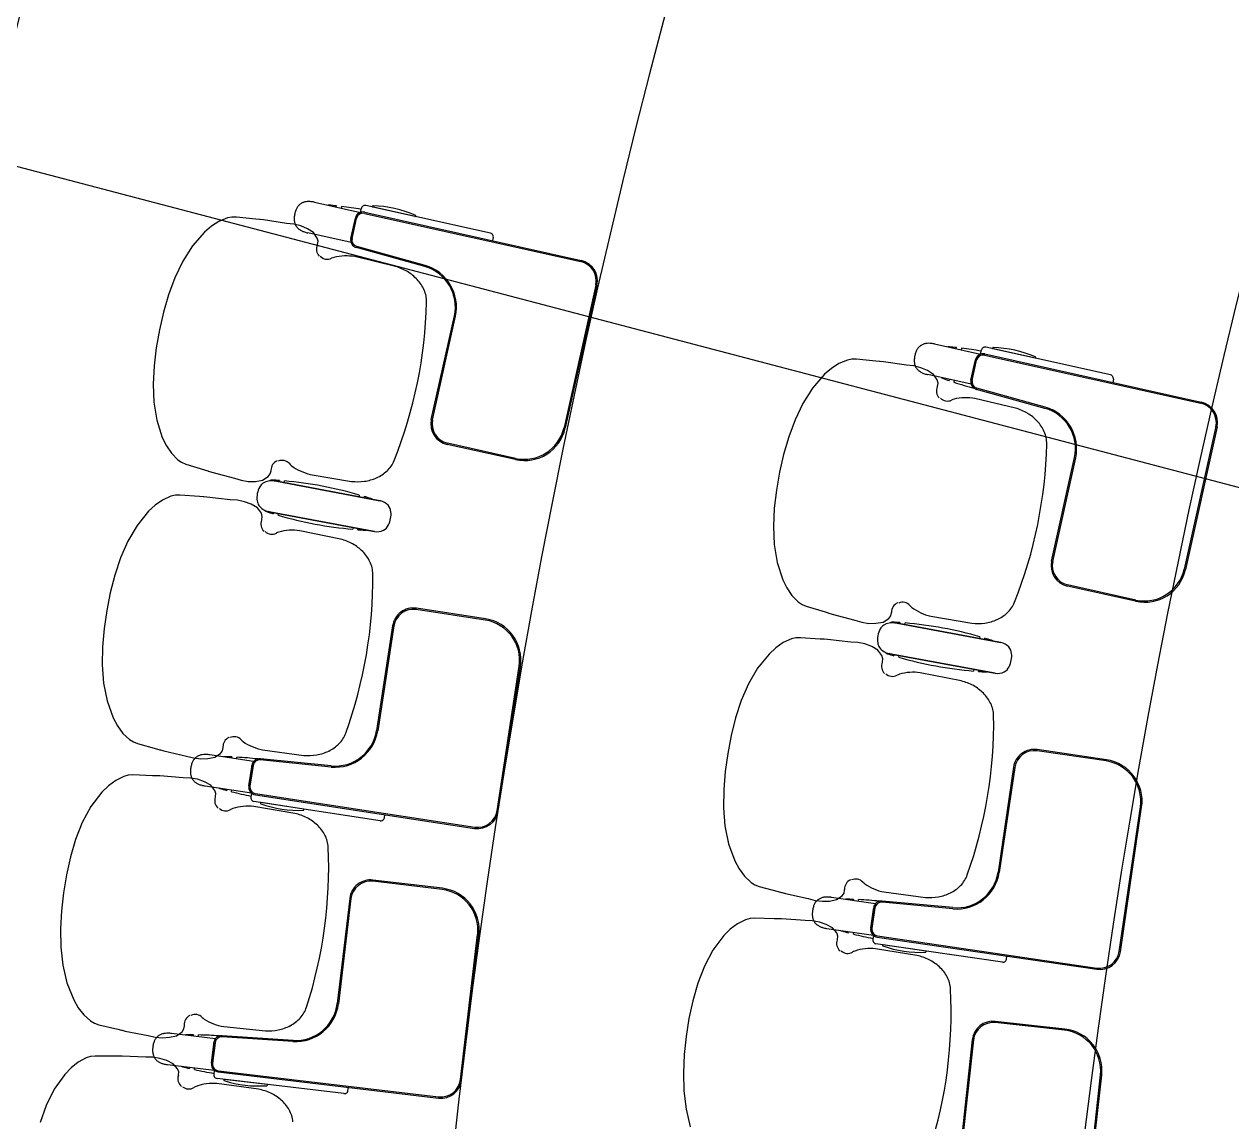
# Model space of a CAD drawing. Extents: x 324 to 2190, y 315 to 1855.
# Drawn here: x 560.4 to 653.1, y 1406.1 to 1490.3 of the extents above; entities that cross this region are included whole.
import ezdxf

# ---------------------------------------------------------------- set-up
doc = ezdxf.new("R2010")
doc.units = 0
doc.header["$LTSCALE"] = 48
doc.header["$MEASUREMENT"] = 0
doc.layers.add('first flr', color=8, linetype='CONTINUOUS')

msp = doc.modelspace()

# ---------------------------------------------------------------- linework, layer by layer
at = {"layer": 'first flr'}
for p, q in [((789.78, 1419.001), (557.852, 1479.882)), ((582.657, 1476.644), (586.174, 1475.861)), ((584.312, 1476.275), (584.332, 1476.365)), ((584.718, 1476.32), (584.689, 1476.191)), ((586.178, 1475.862), (586.25, 1476.184)), ((586.506, 1475.881), (603.119, 1472.18)), ((596.162, 1474.263), (586.585, 1476.396)), ((587.107, 1476.309), (587.116, 1476.347)), ((590.36, 1475.555), (587.128, 1476.275)), ((585.443, 1473.871), (585.789, 1475.425)), ((585.533, 1473.851), (585.879, 1475.405)), ((586.485, 1475.79), (603.099, 1472.089)), ((590.401, 1475.615), (590.393, 1475.577)), ((585.459, 1473.55), (582.133, 1474.291)), ((591.121, 1471.699), (585.868, 1473.161)), ((591.145, 1471.788), (585.892, 1473.251)), ((596.374, 1473.928), (596.322, 1473.694)), ((588.875, 1471.713), (585.753, 1472.467)), ((604.243, 1470.289), (601.805, 1459.343)), ((604.335, 1470.268), (601.896, 1459.323)), ((591.619, 1459.971), (593.389, 1467.916)), ((591.709, 1459.951), (593.479, 1467.896)), ((630.257, 1465.763), (633.774, 1464.981)), ((631.912, 1465.395), (631.932, 1465.485)), ((632.318, 1465.441), (632.289, 1465.312)), ((633.778, 1464.983), (633.85, 1465.304)), ((634.085, 1464.911), (650.7, 1461.218)), ((634.106, 1465.002), (650.721, 1461.309)), ((643.762, 1463.388), (634.184, 1465.517)), ((634.707, 1465.43), (634.716, 1465.468)), ((637.96, 1464.678), (634.728, 1465.396)), ((638.001, 1464.738), (637.993, 1464.7)), ((633.044, 1462.991), (633.389, 1464.546)), ((633.134, 1462.971), (633.479, 1464.526)), ((633.06, 1462.67), (629.733, 1463.41)), ((631.369, 1462.952), (631.389, 1463.042)), ((631.766, 1462.958), (631.737, 1462.829)), ((643.975, 1463.054), (643.923, 1462.82)), ((638.723, 1460.822), (633.469, 1462.282)), ((638.747, 1460.912), (633.493, 1462.372)), ((636.473, 1460.836), (633.35, 1461.585)), ((651.846, 1459.418), (649.413, 1448.471)), ((651.937, 1459.397), (649.504, 1448.451)), ((598.073, 1456.892), (592.835, 1458.059)), ((598.092, 1456.983), (592.854, 1458.15)), ((639.226, 1449.094), (640.993, 1457.04)), ((639.317, 1449.074), (641.083, 1457.02)), ((582.325, 1455.756), (585.492, 1455.22)), ((579.962, 1455.283), (579.945, 1455.191)), ((580.325, 1455.119), (580.349, 1455.251)), ((586.093, 1454.173), (586.069, 1454.041)), ((586.449, 1453.97), (586.466, 1454.062)), ((579.501, 1452.825), (579.483, 1452.733)), ((579.856, 1452.622), (579.88, 1452.754)), ((584.659, 1450.786), (581.514, 1451.435)), ((585.625, 1451.675), (585.6, 1451.544)), ((585.987, 1451.512), (586.004, 1451.604)), ((587.266, 1451.372), (587.102, 1451.396)), ((645.681, 1446.019), (640.443, 1447.183)), ((645.701, 1446.109), (640.462, 1447.274)), ((595.763, 1444.573), (590.458, 1445.385)), ((595.777, 1444.665), (590.473, 1445.477)), ((627.595, 1444.382), (627.577, 1444.289)), ((627.958, 1444.219), (627.982, 1444.351)), ((629.952, 1444.867), (633.12, 1444.337)), ((588.647, 1444.136), (587.415, 1436.091)), ((588.738, 1444.122), (587.506, 1436.077)), ((633.73, 1443.292), (633.705, 1443.16)), ((634.085, 1443.09), (634.102, 1443.182)), ((627.141, 1441.922), (627.124, 1441.83)), ((627.497, 1441.72), (627.521, 1441.852)), ((596.67, 1429.943), (598.367, 1441.027)), ((596.762, 1429.929), (598.459, 1441.013)), ((633.269, 1440.793), (633.244, 1440.661)), ((633.632, 1440.63), (633.649, 1440.723)), ((632.302, 1439.901), (629.154, 1440.536)), ((634.911, 1440.494), (634.748, 1440.518)), ((577.982, 1433.716), (574.613, 1434.231)), ((578.649, 1434.618), (581.832, 1434.189)), ((643.424, 1433.76), (638.115, 1434.54)), ((643.438, 1433.852), (638.129, 1434.632)), ((576.303, 1434.066), (576.289, 1433.975)), ((576.671, 1433.916), (576.691, 1434.047)), ((577.85, 1433.423), (577.609, 1431.849)), ((577.941, 1433.409), (577.7, 1431.835)), ((583.92, 1433.295), (578.494, 1433.837)), ((583.929, 1433.388), (578.504, 1433.93)), ((636.311, 1433.28), (635.128, 1425.227)), ((636.403, 1433.266), (635.219, 1425.213)), ((574.248, 1431.848), (577.81, 1431.303)), ((575.924, 1431.592), (575.91, 1431.501)), ((576.286, 1431.403), (576.306, 1431.533)), ((577.813, 1431.3), (577.764, 1430.975)), ((587.697, 1429.17), (577.998, 1430.655)), ((578.112, 1431.164), (594.936, 1428.588)), ((578.125, 1431.256), (594.95, 1428.68)), ((578.517, 1430.547), (578.511, 1430.508)), ((581.821, 1430.07), (578.549, 1430.571)), ((581.149, 1429.729), (577.983, 1430.272)), ((581.838, 1429.999), (581.845, 1430.037)), ((588.017, 1429.405), (588.053, 1429.642)), ((644.42, 1419.135), (646.05, 1430.23)), ((644.512, 1419.122), (646.142, 1430.216)), ((592.455, 1423.893), (587.126, 1424.527)), ((592.467, 1423.986), (587.138, 1424.619)), ((585.358, 1423.217), (584.397, 1415.135)), ((585.45, 1423.206), (584.489, 1415.124)), ((625.709, 1422.795), (622.338, 1423.29)), ((624.029, 1423.135), (624.015, 1423.044)), ((624.398, 1422.987), (624.417, 1423.118)), ((631.659, 1422.503), (626.23, 1423.012)), ((626.367, 1423.705), (629.552, 1423.291)), ((625.579, 1422.501), (625.348, 1420.925)), ((625.671, 1422.488), (625.439, 1420.912)), ((631.65, 1422.41), (626.221, 1422.919)), ((593.853, 1409.302), (595.177, 1420.437)), ((593.946, 1409.291), (595.27, 1420.426)), ((621.987, 1420.905), (625.552, 1420.381)), ((623.665, 1420.658), (623.651, 1420.567)), ((624.028, 1420.471), (624.047, 1420.602)), ((625.556, 1420.378), (625.508, 1420.052)), ((625.855, 1420.244), (642.695, 1417.77)), ((625.868, 1420.336), (642.708, 1417.862)), ((628.896, 1418.828), (625.727, 1419.348)), ((635.452, 1418.308), (625.744, 1419.734)), ((626.263, 1419.629), (626.258, 1419.59)), ((629.571, 1419.172), (626.295, 1419.653)), ((629.588, 1419.101), (629.595, 1419.14)), ((635.77, 1418.545), (635.805, 1418.782)), ((640.245, 1413.188), (634.911, 1413.775)), ((575.049, 1412.444), (571.665, 1412.846)), ((575.685, 1413.368), (578.881, 1413.046)), ((640.235, 1413.096), (634.9, 1413.682)), ((573.36, 1412.738), (573.349, 1412.646)), ((573.733, 1412.601), (573.748, 1412.732)), ((574.927, 1412.147), (574.739, 1410.565)), ((575.019, 1412.136), (574.831, 1410.555)), ((580.998, 1412.223), (575.557, 1412.583)), ((581.004, 1412.316), (575.563, 1412.675)), ((633.144, 1412.357), (632.255, 1404.266)), ((633.236, 1412.347), (632.346, 1404.256)), ((571.38, 1410.452), (574.959, 1410.027)), ((573.064, 1410.252), (573.053, 1410.161)), ((573.432, 1410.075), (573.448, 1410.207)), ((574.962, 1410.024), (574.923, 1409.697)), ((584.912, 1408.228), (575.168, 1409.386)), ((575.265, 1409.898), (592.166, 1407.889)), ((575.275, 1409.99), (592.177, 1407.981)), ((575.69, 1409.295), (575.686, 1409.256)), ((579.009, 1408.929), (575.721, 1409.32)), ((641.762, 1398.517), (642.987, 1409.664)), ((641.855, 1398.507), (643.08, 1409.654)), ((578.348, 1408.566), (575.166, 1409.003)), ((579.028, 1408.859), (579.034, 1408.898)), ((585.223, 1408.473), (585.251, 1408.711))]:
    msp.add_line(p, q, dxfattribs=at)
at = {"layer": 'first flr', "linetype": 'Continuous'}
for p, q in [((575.321, 1475.172), (574.735, 1474.794)), ((575.967, 1475.435), (575.321, 1475.172)), ((576.31, 1475.5), (575.967, 1475.435)), ((576.659, 1475.5), (576.31, 1475.5)), ((578.161, 1475.344), (576.659, 1475.5)), ((578.426, 1475.317), (578.161, 1475.344)), ((578.479, 1475.311), (578.426, 1475.317)), ((578.73, 1475.285), (578.479, 1475.311)), ((580.512, 1475.022), (578.73, 1475.285)), ((581.061, 1474.968), (580.512, 1475.022)), ((581.596, 1474.831), (581.061, 1474.968)), ((585.789, 1475.425), (585.471, 1473.997)), ((574.204, 1474.341), (573.288, 1473.289)), ((574.735, 1474.794), (574.204, 1474.341)), ((582.103, 1474.613), (581.596, 1474.831)), ((582.57, 1474.319), (582.103, 1474.613)), ((582.861, 1473.897), (582.57, 1474.319)), ((573.288, 1473.289), (572.543, 1472.108)), ((582.924, 1473.648), (582.861, 1473.897)), ((582.865, 1473.375), (582.876, 1473.398)), ((582.876, 1473.398), (582.924, 1473.648)), ((585.471, 1473.997), (585.443, 1473.871)), ((572.543, 1472.108), (571.94, 1470.849)), ((571.94, 1470.849), (571.454, 1469.54)), ((571.454, 1469.54), (571.061, 1468.2)), ((571.061, 1468.2), (570.744, 1466.839)), ((570.744, 1466.839), (570.5, 1465.464)), ((570.5, 1465.464), (570.334, 1464.078)), ((570.334, 1464.078), (570.265, 1462.683)), ((622.327, 1463.891), (621.797, 1463.437)), ((622.913, 1464.271), (622.327, 1463.891)), ((623.558, 1464.534), (622.913, 1464.271)), ((623.901, 1464.6), (623.558, 1464.534)), ((624.25, 1464.601), (623.901, 1464.6)), ((625.752, 1464.448), (624.25, 1464.601)), ((626.017, 1464.421), (625.752, 1464.448)), ((626.07, 1464.415), (626.017, 1464.421)), ((626.321, 1464.389), (626.07, 1464.415)), ((628.104, 1464.13), (626.321, 1464.389)), ((628.653, 1464.077), (628.104, 1464.13)), ((629.188, 1463.941), (628.653, 1464.077)), ((629.695, 1463.724), (629.188, 1463.941)), ((633.389, 1464.546), (633.072, 1463.118)), ((621.797, 1463.437), (620.883, 1462.383)), ((630.163, 1463.431), (629.695, 1463.724)), ((630.454, 1463.009), (630.163, 1463.431)), ((630.518, 1462.76), (630.454, 1463.009)), ((633.072, 1463.118), (633.044, 1462.991)), ((570.265, 1462.683), (570.323, 1461.288)), ((620.883, 1462.383), (620.14, 1461.201)), ((630.46, 1462.487), (630.47, 1462.51)), ((630.47, 1462.51), (630.518, 1462.76)), ((570.323, 1461.288), (570.543, 1459.91)), ((620.14, 1461.201), (619.54, 1459.941)), ((570.543, 1459.91), (570.97, 1458.581)), ((619.54, 1459.941), (619.056, 1458.631)), ((570.97, 1458.581), (571.28, 1457.956)), ((619.056, 1458.631), (618.665, 1457.29)), ((571.28, 1457.956), (571.67, 1457.377)), ((571.67, 1457.377), (572.161, 1456.882)), ((572.161, 1456.882), (572.45, 1456.687)), ((572.45, 1456.687), (572.771, 1456.549)), ((572.771, 1456.549), (574.213, 1456.101)), ((618.665, 1457.29), (618.351, 1455.929)), ((574.213, 1456.101), (574.467, 1456.022)), ((574.467, 1456.022), (574.495, 1456.014)), ((574.495, 1456.014), (574.518, 1456.007)), ((574.518, 1456.007), (574.759, 1455.932)), ((574.759, 1455.932), (576.501, 1455.471)), ((576.501, 1455.471), (577.027, 1455.304)), ((578.669, 1455.307), (579.103, 1455.581)), ((579.103, 1455.581), (579.259, 1455.785)), ((579.259, 1455.785), (579.313, 1456.034)), ((579.313, 1456.034), (579.312, 1456.059)), ((618.351, 1455.929), (618.109, 1454.554)), ((577.027, 1455.304), (577.572, 1455.22)), ((577.572, 1455.22), (578.124, 1455.221)), ((578.124, 1455.221), (578.669, 1455.307)), ((579.559, 1455.254), (579.742, 1455.227)), ((579.742, 1455.227), (579.559, 1455.254)), ((579.742, 1455.227), (587.546, 1453.762)), ((587.546, 1453.762), (579.742, 1455.227)), ((618.109, 1454.554), (617.946, 1453.167)), ((570.997, 1453.788), (570.423, 1453.39)), ((571.633, 1454.072), (570.997, 1453.788)), ((571.974, 1454.148), (571.633, 1454.072)), ((572.322, 1454.16), (571.974, 1454.148)), ((573.829, 1454.055), (572.322, 1454.16)), ((574.095, 1454.036), (573.829, 1454.055)), ((574.148, 1454.032), (574.095, 1454.036)), ((574.399, 1454.015), (574.148, 1454.032)), ((576.189, 1453.812), (574.399, 1454.015)), ((576.74, 1453.777), (576.189, 1453.812)), ((577.279, 1453.658), (576.74, 1453.777)), ((577.793, 1453.457), (577.279, 1453.658)), ((587.546, 1453.762), (587.707, 1453.725)), ((587.707, 1453.725), (587.546, 1453.762)), ((569.907, 1452.92), (569.028, 1451.837)), ((570.423, 1453.39), (569.907, 1452.92)), ((578.27, 1453.179), (577.793, 1453.457)), ((578.575, 1452.767), (578.27, 1453.179)), ((578.646, 1452.52), (578.575, 1452.767)), ((579.298, 1452.861), (579.117, 1452.902)), ((579.117, 1452.902), (579.298, 1452.861)), ((587.102, 1451.396), (579.298, 1452.861)), ((579.298, 1452.861), (587.102, 1451.396)), ((617.946, 1453.167), (617.879, 1451.772)), ((569.028, 1451.837), (568.323, 1450.632)), ((578.596, 1452.245), (578.606, 1452.268)), ((578.606, 1452.268), (578.646, 1452.52)), ((617.879, 1451.772), (617.94, 1450.377)), ((587.102, 1451.396), (587.266, 1451.372)), ((568.323, 1450.632), (567.763, 1449.353)), ((617.94, 1450.377), (618.163, 1448.999)), ((567.763, 1449.353), (567.321, 1448.028)), ((618.163, 1448.999), (618.592, 1447.672)), ((567.321, 1448.028), (566.973, 1446.676)), ((618.592, 1447.672), (618.903, 1447.047)), ((566.973, 1446.676), (566.702, 1445.306)), ((618.903, 1447.047), (619.295, 1446.469)), ((619.295, 1446.469), (619.786, 1445.974)), ((566.702, 1445.306), (566.504, 1443.923)), ((619.786, 1445.974), (620.076, 1445.78)), ((620.076, 1445.78), (620.397, 1445.643)), ((620.397, 1445.643), (621.839, 1445.198)), ((621.839, 1445.198), (622.094, 1445.119)), ((622.094, 1445.119), (622.122, 1445.111)), ((622.122, 1445.111), (622.145, 1445.104)), ((622.145, 1445.104), (622.386, 1445.029)), ((622.386, 1445.029), (624.129, 1444.572)), ((624.129, 1444.572), (624.655, 1444.406)), ((624.655, 1444.406), (625.201, 1444.323)), ((625.752, 1444.325), (626.297, 1444.411)), ((626.297, 1444.411), (626.73, 1444.686)), ((626.73, 1444.686), (626.887, 1444.891)), ((626.887, 1444.891), (626.94, 1445.14)), ((626.94, 1445.14), (626.939, 1445.164)), ((627.192, 1444.352), (627.374, 1444.325)), ((627.374, 1444.325), (627.192, 1444.352)), ((566.504, 1443.923), (566.385, 1442.532)), ((625.201, 1444.323), (625.752, 1444.325)), ((627.374, 1444.325), (635.184, 1442.885)), ((635.184, 1442.885), (627.374, 1444.325)), ((566.385, 1442.532), (566.363, 1441.135)), ((618.626, 1442.84), (618.054, 1442.439)), ((619.261, 1443.127), (618.626, 1442.84)), ((619.601, 1443.204), (619.261, 1443.127)), ((619.95, 1443.218), (619.601, 1443.204)), ((621.456, 1443.12), (619.95, 1443.218)), ((621.722, 1443.103), (621.456, 1443.12)), ((621.776, 1443.099), (621.722, 1443.103)), ((622.027, 1443.082), (621.776, 1443.099)), ((623.818, 1442.888), (622.027, 1443.082)), ((624.369, 1442.856), (623.818, 1442.888)), ((624.909, 1442.739), (624.369, 1442.856)), ((625.424, 1442.54), (624.909, 1442.739)), ((625.902, 1442.265), (625.424, 1442.54)), ((635.184, 1442.885), (635.345, 1442.85)), ((635.345, 1442.85), (635.184, 1442.885)), ((617.541, 1441.966), (616.666, 1440.88)), ((618.054, 1442.439), (617.541, 1441.966)), ((626.208, 1441.854), (625.902, 1442.265)), ((626.281, 1441.607), (626.208, 1441.854)), ((626.242, 1441.356), (626.281, 1441.607)), ((626.938, 1441.958), (626.758, 1441.998)), ((626.758, 1441.998), (626.938, 1441.958)), ((634.748, 1440.518), (626.938, 1441.958)), ((626.938, 1441.958), (634.748, 1440.518)), ((566.363, 1441.135), (566.468, 1439.743)), ((616.666, 1440.88), (615.967, 1439.672)), ((626.233, 1441.332), (626.242, 1441.356)), ((566.468, 1439.743), (566.734, 1438.373)), ((634.748, 1440.518), (634.911, 1440.494)), ((615.967, 1439.672), (615.412, 1438.39)), ((566.734, 1438.373), (567.205, 1437.06)), ((615.412, 1438.39), (614.977, 1437.063)), ((567.205, 1437.06), (567.536, 1436.445)), ((614.977, 1437.063), (614.635, 1435.709)), ((567.536, 1436.445), (567.946, 1435.88)), ((567.946, 1435.88), (568.452, 1435.401)), ((568.452, 1435.401), (568.749, 1435.217)), ((568.749, 1435.217), (569.073, 1435.09)), ((569.073, 1435.09), (570.53, 1434.69)), ((614.635, 1435.709), (614.371, 1434.338)), ((570.53, 1434.69), (570.787, 1434.62)), ((570.787, 1434.62), (570.814, 1434.613)), ((570.814, 1434.613), (570.838, 1434.606)), ((570.838, 1434.606), (571.081, 1434.539)), ((571.081, 1434.539), (572.838, 1434.138)), ((572.838, 1434.138), (573.369, 1433.989)), ((575.01, 1434.046), (575.434, 1434.335)), ((575.434, 1434.335), (575.584, 1434.544)), ((575.584, 1434.544), (575.629, 1434.794)), ((575.629, 1434.794), (575.628, 1434.819)), ((614.371, 1434.338), (614.179, 1432.954)), ((573.369, 1433.989), (573.917, 1433.923)), ((573.917, 1433.923), (574.468, 1433.942)), ((574.468, 1433.942), (575.01, 1434.046)), ((577.609, 1431.849), (577.83, 1433.295)), ((577.83, 1433.295), (577.85, 1433.423)), ((568.02, 1432.575), (567.393, 1432.27)), ((568.358, 1432.663), (568.02, 1432.575)), ((568.705, 1432.687), (568.358, 1432.663)), ((570.214, 1432.632), (568.705, 1432.687)), ((570.481, 1432.623), (570.214, 1432.632)), ((570.534, 1432.62), (570.481, 1432.623)), ((570.786, 1432.611), (570.534, 1432.62)), ((572.582, 1432.469), (570.786, 1432.611)), ((573.134, 1432.452), (572.582, 1432.469)), ((573.676, 1432.351), (573.134, 1432.452)), ((574.197, 1432.168), (573.676, 1432.351)), ((614.179, 1432.954), (614.066, 1431.562)), ((566.334, 1431.366), (565.491, 1430.254)), ((566.833, 1431.853), (566.334, 1431.366)), ((567.393, 1432.27), (566.833, 1431.853)), ((574.683, 1431.906), (574.197, 1432.168)), ((575.001, 1431.504), (574.683, 1431.906)), ((575.081, 1431.26), (575.001, 1431.504)), ((614.066, 1431.562), (614.051, 1430.166)), ((575.04, 1430.984), (575.049, 1431.007)), ((575.049, 1431.007), (575.081, 1431.26)), ((565.491, 1430.254), (564.827, 1429.026)), ((614.051, 1430.166), (614.162, 1428.774)), ((564.827, 1429.026), (564.31, 1427.729)), ((614.162, 1428.774), (614.435, 1427.405)), ((564.31, 1427.729), (563.913, 1426.39)), ((614.435, 1427.405), (614.912, 1426.094)), ((563.913, 1426.39), (563.611, 1425.027)), ((614.912, 1426.094), (615.246, 1425.481)), ((563.611, 1425.027), (563.386, 1423.648)), ((615.246, 1425.481), (615.658, 1424.918)), ((615.658, 1424.918), (616.167, 1424.441)), ((616.167, 1424.441), (616.464, 1424.258)), ((616.464, 1424.258), (616.79, 1424.133)), ((616.79, 1424.133), (618.248, 1423.74)), ((563.386, 1423.648), (563.235, 1422.26)), ((618.248, 1423.74), (618.505, 1423.671)), ((618.505, 1423.671), (618.533, 1423.664)), ((618.533, 1423.664), (618.557, 1423.657)), ((618.557, 1423.657), (618.8, 1423.592)), ((618.8, 1423.592), (620.558, 1423.198)), ((620.558, 1423.198), (621.09, 1423.052)), ((621.09, 1423.052), (621.638, 1422.989)), ((621.638, 1422.989), (622.19, 1423.01)), ((622.19, 1423.01), (622.731, 1423.117)), ((622.731, 1423.117), (623.154, 1423.407)), ((623.154, 1423.407), (623.303, 1423.617)), ((623.303, 1423.617), (623.347, 1423.868)), ((623.347, 1423.868), (623.345, 1423.893)), ((563.235, 1422.26), (563.162, 1420.865)), ((625.348, 1420.925), (625.561, 1422.373)), ((625.561, 1422.373), (625.579, 1422.501)), ((563.162, 1420.865), (563.187, 1419.469)), ((563.187, 1419.469), (563.339, 1418.081)), ((563.339, 1418.081), (563.651, 1416.721)), ((563.651, 1416.721), (564.166, 1415.424)), ((564.166, 1415.424), (564.518, 1414.821)), ((564.518, 1414.821), (564.946, 1414.27)), ((564.946, 1414.27), (565.468, 1413.808)), ((565.468, 1413.808), (565.771, 1413.634)), ((565.771, 1413.634), (566.099, 1413.518)), ((566.099, 1413.518), (567.568, 1413.168)), ((567.568, 1413.168), (567.828, 1413.106)), ((567.828, 1413.106), (567.855, 1413.099)), ((567.855, 1413.099), (567.88, 1413.094)), ((567.88, 1413.094), (568.125, 1413.035)), ((568.125, 1413.035), (569.894, 1412.693)), ((572.068, 1412.675), (572.482, 1412.977)), ((572.482, 1412.977), (572.625, 1413.191)), ((572.625, 1413.191), (572.662, 1413.443)), ((572.662, 1413.443), (572.659, 1413.468)), ((569.894, 1412.693), (570.43, 1412.562)), ((570.43, 1412.562), (570.979, 1412.515)), ((570.979, 1412.515), (571.53, 1412.552)), ((571.53, 1412.552), (572.068, 1412.675)), ((574.739, 1410.565), (574.912, 1412.018)), ((574.912, 1412.018), (574.927, 1412.147))]:
    msp.add_line(p, q, dxfattribs=at)
for points in [[(622.779, 1420.038), (622.788, 1420.061), (622.817, 1420.314), (622.735, 1420.558), (622.414, 1420.957), (621.926, 1421.215), (621.404, 1421.395), (620.861, 1421.492), (620.309, 1421.504), (618.512, 1421.633), (618.26, 1421.64), (618.207, 1421.642), (617.941, 1421.65), (616.431, 1421.694), (616.083, 1421.667), (615.746, 1421.577), (615.122, 1421.267), (614.565, 1420.846), (614.069, 1420.355), (613.235, 1419.237), (612.58, 1418.004), (612.073, 1416.703), (611.686, 1415.361), (611.394, 1413.996), (611.18, 1412.615), (611.038, 1411.226), (610.976, 1409.831), (611.011, 1408.435), (611.173, 1407.048), (611.496, 1405.69)], [(572.201, 1409.615), (572.209, 1409.639), (572.233, 1409.892), (572.144, 1410.134), (571.813, 1410.525), (571.318, 1410.77), (570.792, 1410.935), (570.246, 1411.019), (569.694, 1411.017), (567.894, 1411.098), (567.643, 1411.099), (567.589, 1411.1), (567.323, 1411.1), (565.813, 1411.104), (565.466, 1411.068), (565.131, 1410.97), (564.515, 1410.643), (563.969, 1410.208), (563.486, 1409.704), (562.681, 1408.565), (562.059, 1407.315), (561.586, 1406.001)]]:
    msp.add_lwpolyline(points, dxfattribs=at)
at = {"layer": 'first flr'}
for centre, radius, start, end in [((1177.146, 1339.987), 635.342, 154.514929, 205.382296), ((1177.146, 1339.987), 587.342, 153.48573, 206.365491), ((1177.146, 1339.987), 539.342, 152.26763, 207.52866), ((583.553, 1475.171), 2.488, 159.8407, 166.57566), ((582.464, 1475.54), 1.34, 153.21042, 158.61541), ((582.396, 1475.579), 1.261, 148.09807, 153.40074), ((582.192, 1475.706), 1.021, 141.80519, 148.06571), ((582.148, 1475.738), 0.966, 134.99507, 141.685), ((582.127, 1475.761), 0.935, 128.06668, 135.09058), ((582.084, 1475.814), 0.867, 120.50624, 128.02198), ((582.093, 1475.797), 0.886, 113.05486, 120.42357), ((582.137, 1475.692), 1, 106.38887, 113.01726), ((582.162, 1475.611), 1.084, 100.3991, 106.48057), ((582.185, 1475.472), 1.225, 94.93439, 100.27353), ((582.209, 1475.214), 1.485, 85.52867, 94.98266), ((582.037, 1473.617), 3.09, 79.15782, 84.65828), ((582.503, 1476.021), 0.642, 76.08609, 79.6236), ((583.759, 1476.1), 0.32, 84.80969, 102.16057), ((581.071, 1446.509), 30.033, 83.767, 84.80969), ((581.071, 1446.509), 30.033, 80.10856, 83.02563), ((586.375, 1475.295), 0.601, 77.442, 167.442), ((586.375, 1475.295), 0.601, 109.54709, 167.442), ((586.519, 1476.125), 0.275, 112.91593, 167.67287), ((586.526, 1476.142), 0.261, 76.9783, 109.47209), ((587.134, 1476.303), 0.028, 166.442, 257.442), ((587.143, 1476.34), 0.028, 88.29852, 166.442), ((586.882, 1467.558), 8.814, 66.58547, 88.29853), ((582.427, 1475.372), 1.34, 176.26858, 181.67357), ((582.349, 1475.366), 1.261, 181.48325, 186.78592), ((583.569, 1475.244), 2.488, 168.30833, 175.0433), ((582.11, 1475.338), 1.021, 186.81828, 193.07881), ((582.056, 1475.328), 0.966, 193.19899, 199.88892), ((582.028, 1475.316), 0.935, 199.79342, 206.81731), ((586.375, 1475.295), 0.508, 77.44203, 167.44203), ((590.366, 1475.583), 0.028, 257.442, 348.442), ((590.374, 1475.621), 0.028, 348.442, 66.58547), ((581.966, 1475.285), 0.867, 206.86202, 214.37775), ((581.982, 1475.297), 0.886, 214.46042, 221.82913), ((582.066, 1475.374), 1, 221.86674, 228.49513), ((582.123, 1475.436), 1.084, 228.40343, 234.48489), ((582.203, 1475.552), 1.225, 234.61047, 239.9496), ((582.334, 1475.776), 1.485, 239.90134, 249.35533), ((582.856, 1477.295), 3.09, 250.22571, 255.72617), ((582.258, 1474.921), 0.642, 255.25991, 258.79741), ((596.086, 1473.968), 0.304, 47.76412, 75.55348), ((596.094, 1473.986), 0.286, 348.46535, 43.04964), ((583.563, 1473.053), 0.769, 155.23201, 224.94275), ((586.029, 1473.74), 0.601, 167.442, 254.442), ((586.029, 1473.74), 0.601, 167.442, 198.45438), ((586.029, 1473.74), 0.508, 167.44197, 254.44196), ((583.642, 1473.037), 0.769, 224.94275, 294.6535), ((584.653, 1470.9), 1.596, 108.48319, 115.64238), ((585.081, 1468.542), 3.983, 80.28073, 103.56616), ((602.771, 1470.616), 1.602, 347.44198, 77.44198), ((587.831, 1468.074), 3.785, 58.9291, 73.98605), ((587.999, 1468.346), 3.465, 42.95093, 58.99031), ((590.262, 1468.612), 3.204, 347.44367, 74.44025), ((590.222, 1468.589), 3.33, 347.98146, 73.90247), ((602.749, 1470.603), 1.527, 348.1208, 76.76313), ((588.418, 1468.742), 2.89, 23.62594, 42.86239), ((589.084, 1469.014), 2.171, 358.47272, 24.08552), ((556.441, 1469.774), 34.822, 338.15609, 358.65439), ((629.684, 1464.933), 0.867, 120.53242, 128.04815), ((629.693, 1464.916), 0.886, 113.08104, 120.44975), ((629.737, 1464.811), 1, 106.41504, 113.04343), ((629.763, 1464.73), 1.084, 100.42528, 106.50674), ((629.785, 1464.591), 1.225, 94.96057, 100.2997), ((629.809, 1464.333), 1.485, 85.55484, 95.00883), ((629.638, 1462.736), 3.09, 79.184, 84.68446), ((630.102, 1465.14), 0.642, 76.11227, 79.64977), ((631.169, 1464.364), 2.488, 168.33451, 175.06947), ((631.153, 1464.291), 2.488, 159.86687, 166.60184), ((630.065, 1464.659), 1.34, 153.2366, 158.64159), ((629.996, 1464.698), 1.261, 148.12425, 153.42692), ((629.792, 1464.825), 1.021, 141.83136, 148.09189), ((629.748, 1464.857), 0.966, 135.02125, 141.71118), ((629.727, 1464.88), 0.935, 128.09286, 135.11675), ((631.359, 1465.22), 0.32, 84.83587, 102.18675), ((628.685, 1435.628), 30.033, 83.79317, 84.83587), ((628.685, 1435.628), 30.033, 80.13474, 83.05181), ((633.975, 1464.415), 0.601, 77.46817, 167.46817), ((633.975, 1464.415), 0.601, 109.57327, 167.46817), ((633.975, 1464.416), 0.508, 77.4682, 167.4682), ((634.119, 1465.246), 0.275, 112.94211, 167.69905), ((634.125, 1465.263), 0.261, 77.00448, 109.49826), ((634.734, 1465.424), 0.028, 166.46817, 257.46817), ((634.743, 1465.462), 0.028, 88.3247, 166.46817), ((634.486, 1456.68), 8.814, 66.61164, 88.3247), ((637.974, 1464.744), 0.028, 348.46817, 66.61165), ((630.027, 1464.491), 1.34, 176.29476, 181.69975), ((629.949, 1464.485), 1.261, 181.50943, 186.8121), ((629.71, 1464.457), 1.021, 186.84446, 193.10498), ((629.657, 1464.447), 0.966, 193.22517, 199.9151), ((629.628, 1464.435), 0.935, 199.81959, 206.84349), ((629.567, 1464.404), 0.867, 206.88819, 214.40393), ((629.582, 1464.416), 0.886, 214.4866, 221.85531), ((629.666, 1464.493), 1, 221.89291, 228.5213), ((637.966, 1464.705), 0.028, 257.46817, 348.46817), ((629.724, 1464.555), 1.084, 228.4296, 234.51107), ((629.803, 1464.671), 1.225, 234.63664, 239.97578), ((629.934, 1464.895), 1.485, 239.92751, 249.3815), ((630.455, 1466.414), 3.09, 250.25189, 255.75235), ((629.858, 1464.04), 0.642, 255.28608, 258.82359), ((630.962, 1463.435), 0.32, 232.68431, 250.10048), ((641.076, 1491.374), 30.033, 250.10048, 251.14317), ((633.63, 1462.861), 0.601, 167.46817, 254.46817), ((633.63, 1462.861), 0.601, 167.46817, 198.48055), ((633.629, 1462.861), 0.508, 167.46814, 254.46814), ((643.687, 1463.093), 0.304, 47.7903, 75.57965), ((643.695, 1463.111), 0.286, 348.49153, 43.07582), ((631.158, 1462.167), 0.769, 155.33838, 225.04912), ((641.076, 1491.374), 30.033, 251.88454, 254.96895), ((631.237, 1462.151), 0.769, 225.04912, 294.75987), ((632.252, 1460.015), 1.596, 108.58957, 115.74875), ((632.685, 1457.658), 3.983, 80.3871, 103.67253), ((650.351, 1459.731), 1.527, 348.14697, 76.78931), ((650.373, 1459.745), 1.602, 347.46815, 77.46815), ((635.436, 1457.196), 3.785, 59.03547, 74.09242), ((635.603, 1457.468), 3.465, 43.05731, 59.09668), ((637.865, 1457.735), 3.204, 347.46984, 74.46642), ((637.825, 1457.712), 3.33, 348.00763, 73.92865), ((593.183, 1459.623), 1.602, 167.44198, 257.44198), ((593.204, 1459.637), 1.527, 168.1208, 256.76313), ((598.769, 1460.02), 3.204, 257.44377, 347.44028), ((598.747, 1460.054), 3.14, 257.9694, 346.91466), ((636.021, 1457.864), 2.89, 23.73231, 42.96876), ((636.686, 1458.138), 2.171, 358.57909, 24.19189), ((604.043, 1458.837), 34.822, 338.26246, 358.76076), ((580.08, 1456.08), 0.769, 111.86773, 181.57848), ((580.159, 1456.064), 0.769, 42.15698, 111.86773), ((581.93, 1457.63), 1.596, 221.16811, 228.32729), ((583.252, 1459.629), 3.983, 233.24432, 256.52975), ((586.746, 1457.619), 2.171, 312.72496, 338.33776), ((586.012, 1458.659), 3.465, 277.82017, 293.85955), ((586.241, 1458.131), 2.89, 293.94809, 313.18454), ((579.991, 1453.956), 1.76, 151.11758, 187.61938), ((579.991, 1453.956), 1.76, 151.11758, 187.61938), ((579.219, 1454.351), 0.894, 124.6761, 149.39271), ((579.219, 1454.351), 0.894, 124.6761, 149.39271), ((579.359, 1454.036), 1.234, 80.70246, 121.72394), ((579.359, 1454.036), 1.234, 80.70246, 121.72394), ((579.398, 1454.999), 0.32, 86.73618, 128.6594), ((577.707, 1425.334), 30.033, 85.69348, 86.73618), ((577.707, 1425.334), 30.033, 73.78485, 84.95212), ((585.964, 1458.976), 3.785, 262.82443, 277.88139), ((579.128, 1453.867), 0.894, 189.34426, 214.06086), ((579.128, 1453.867), 0.894, 189.34426, 214.06086), ((577.707, 1425.334), 30.033, 72.00079, 73.04348), ((586.888, 1453.593), 0.32, 53.73672, 72.00079), ((587.442, 1452.563), 1.192, 43.6689, 77.14991), ((587.442, 1452.563), 1.192, 43.6689, 77.14991), ((579.373, 1454.11), 1.234, 217.01303, 258.0345), ((579.373, 1454.11), 1.234, 217.01303, 258.0345), ((579.061, 1453.202), 0.32, 210.12226, 252.00079), ((588.242, 1481.46), 30.033, 252.00079, 253.04348), ((587.63, 1452.797), 0.895, 4.86887, 41.15152), ((587.63, 1452.797), 0.895, 4.86887, 41.15152), ((586.608, 1452.714), 1.921, 333.96527, 4.76948), ((586.608, 1452.714), 1.921, 333.96527, 4.76948), ((579.305, 1451.947), 0.769, 157.15849, 226.86924), ((588.242, 1481.46), 30.033, 253.78485, 264.95212), ((587.53, 1452.265), 0.895, 297.57957, 333.8648), ((587.53, 1452.265), 0.895, 297.57957, 333.8648), ((579.384, 1451.933), 0.769, 226.86924, 296.57998), ((580.466, 1449.831), 1.596, 110.40968, 117.56886), ((580.974, 1447.489), 3.983, 82.20722, 105.49265), ((588.242, 1481.46), 30.033, 265.69348, 266.73618), ((586.551, 1451.796), 0.32, 266.73618, 284.93581), ((587.44, 1452.551), 1.192, 261.58752, 295.06281), ((587.44, 1452.551), 1.192, 261.58752, 295.06281), ((583.738, 1447.115), 3.785, 60.85558, 75.91254), ((583.897, 1447.392), 3.465, 44.87742, 60.91679), ((584.301, 1447.801), 2.89, 25.55242, 44.78888), ((584.958, 1448.096), 2.171, 0.39921, 26.01201), ((640.79, 1448.747), 1.602, 167.46815, 257.46815), ((640.811, 1448.761), 1.527, 168.14697, 256.78931), ((552.308, 1447.758), 34.822, 340.08258, 0.58087), ((646.376, 1449.146), 3.204, 257.46994, 347.46645), ((646.354, 1449.181), 3.14, 257.99557, 346.94084), ((590.23, 1443.894), 1.602, 81.29499, 171.29499), ((590.245, 1443.873), 1.527, 81.97384, 170.61617), ((627.707, 1445.187), 0.769, 111.9741, 181.68485), ((627.786, 1445.171), 0.769, 42.26336, 111.9741), ((629.554, 1446.741), 1.596, 221.27448, 228.43366), ((630.873, 1448.742), 3.983, 233.35069, 256.63612), ((634.369, 1446.738), 2.171, 312.83133, 338.44413), ((595.259, 1441.474), 3.14, 351.8223, 80.76757), ((595.292, 1441.498), 3.204, 351.29669, 81.2932), ((626.996, 1443.133), 1.234, 80.88903, 121.9105), ((626.996, 1443.133), 1.234, 80.88903, 121.9105), ((627.032, 1444.096), 0.32, 86.92275, 128.84596), ((625.437, 1414.426), 30.033, 85.88005, 86.92275), ((625.437, 1414.426), 30.033, 73.97141, 85.13869), ((633.586, 1448.094), 3.785, 262.9308, 277.98776), ((633.634, 1447.778), 3.465, 277.92654, 293.96592), ((633.864, 1447.25), 2.89, 294.05446, 313.29091), ((627.627, 1443.055), 1.76, 151.30415, 187.80595), ((627.627, 1443.055), 1.76, 151.30415, 187.80595), ((626.855, 1443.447), 0.894, 124.86267, 149.57928), ((626.855, 1443.447), 0.894, 124.86267, 149.57928), ((626.765, 1442.964), 0.894, 189.53082, 214.24743), ((626.765, 1442.964), 0.894, 189.53082, 214.24743), ((625.437, 1414.426), 30.033, 72.18736, 73.23005), ((634.526, 1442.715), 0.32, 53.92329, 72.18736), ((635.084, 1441.687), 1.192, 43.85546, 77.33648), ((635.084, 1441.687), 1.192, 43.85546, 77.33648), ((635.271, 1441.921), 0.895, 5.05543, 41.33809), ((635.271, 1441.921), 0.895, 5.05543, 41.33809), ((627.01, 1443.207), 1.234, 217.1996, 258.22107), ((627.01, 1443.207), 1.234, 217.1996, 258.22107), ((626.7, 1442.298), 0.32, 210.30883, 252.18736), ((635.79, 1470.586), 30.033, 252.18736, 253.23005), ((635.79, 1470.586), 30.033, 253.97141, 265.13869), ((634.249, 1441.834), 1.921, 334.15183, 4.95605), ((634.249, 1441.834), 1.921, 334.15183, 4.95605), ((626.942, 1441.037), 0.769, 157.42526, 227.136), ((635.79, 1470.586), 30.033, 265.88005, 266.92275), ((635.173, 1441.388), 0.895, 297.76614, 334.05137), ((635.173, 1441.388), 0.895, 297.76614, 334.05137), ((627.022, 1441.024), 0.769, 227.136, 296.84675), ((628.114, 1438.927), 1.596, 110.67644, 117.83563), ((628.632, 1436.588), 3.983, 82.47398, 105.75941), ((631.398, 1436.226), 3.785, 61.12235, 76.1793), ((634.195, 1440.916), 0.32, 266.92275, 285.12237), ((635.081, 1441.674), 1.192, 261.77409, 295.24938), ((635.081, 1441.674), 1.192, 261.77409, 295.24938), ((631.556, 1436.504), 3.465, 45.14418, 61.18356), ((631.958, 1436.915), 2.89, 25.81919, 45.05564), ((632.613, 1437.213), 2.171, 0.66597, 26.27877), ((599.966, 1436.723), 34.822, 340.34934, 0.84764), ((584.22, 1436.612), 3.33, 264.8345, 350.75551), ((584.248, 1436.576), 3.204, 264.29672, 351.2933), ((576.395, 1434.866), 0.769, 113.79422, 183.50496), ((576.474, 1434.853), 0.769, 44.08347, 113.79422), ((578.191, 1436.478), 1.596, 223.09459, 230.25377), ((579.446, 1438.52), 3.983, 235.17081, 258.45624), ((582.482, 1437.124), 2.89, 295.87458, 315.11103), ((583.004, 1436.628), 2.171, 314.65145, 340.26425), ((574.107, 1433.348), 0.886, 116.90783, 124.27654), ((574.158, 1433.246), 1, 110.24184, 116.87023), ((574.189, 1433.168), 1.084, 104.25207, 110.33354), ((574.221, 1433.031), 1.225, 98.78737, 104.1265), ((574.262, 1432.774), 1.485, 89.38164, 98.83563), ((574.198, 1431.17), 3.09, 83.0108, 88.51125), ((574.501, 1433.599), 0.642, 79.93955, 83.47706), ((582.178, 1437.958), 3.785, 264.75092, 279.80787), ((582.236, 1437.644), 3.465, 279.74666, 295.78603), ((637.896, 1433.047), 1.602, 81.64195, 171.64195), ((637.911, 1433.026), 1.527, 82.3208, 170.96313), ((575.617, 1432.896), 2.488, 172.1613, 178.89627), ((575.606, 1432.822), 2.488, 163.69367, 170.42864), ((574.495, 1433.117), 1.34, 157.06339, 162.46838), ((574.425, 1433.151), 1.261, 151.95104, 157.25371), ((574.212, 1433.264), 1.021, 145.65816, 151.91869), ((574.166, 1433.293), 0.966, 138.84804, 145.53798), ((574.144, 1433.314), 0.935, 131.91965, 138.94355), ((574.097, 1433.365), 0.867, 124.35921, 131.87495), ((575.749, 1433.763), 0.32, 88.66267, 106.07883), ((575.056, 1404.058), 30.033, 87.61997, 88.66267), ((575.056, 1404.058), 30.033, 83.79419, 86.87861), ((578.444, 1433.332), 0.601, 84.29497, 171.29497), ((578.444, 1433.332), 0.601, 140.28259, 171.29497), ((578.443, 1433.332), 0.508, 84.295, 171.295), ((642.939, 1430.657), 3.14, 352.16926, 81.11453), ((642.973, 1430.682), 3.204, 351.64365, 81.64016), ((574.469, 1432.947), 1.34, 180.12156, 185.52655), ((574.391, 1432.935), 1.261, 185.33623, 190.6389), ((574.155, 1432.892), 1.021, 190.67125, 196.93178), ((574.102, 1432.878), 0.966, 197.05196, 203.74189), ((574.075, 1432.864), 0.935, 203.64639, 210.67029), ((574.015, 1432.829), 0.867, 210.71499, 218.23073), ((574.03, 1432.842), 0.886, 218.3134, 225.68211), ((574.109, 1432.924), 1, 225.71971, 232.3481), ((574.162, 1432.99), 1.084, 232.2564, 238.33787), ((574.233, 1433.111), 1.225, 238.46344, 243.80257), ((574.349, 1433.344), 1.485, 243.75431, 253.2083), ((574.768, 1434.894), 3.09, 254.07869, 259.57914), ((574.33, 1432.485), 0.642, 259.11337, 262.65088), ((575.473, 1431.955), 0.32, 236.5764, 253.92727), ((583.699, 1460.507), 30.033, 253.92727, 254.96997), ((583.699, 1460.507), 30.033, 255.71133, 258.6284), ((578.203, 1431.758), 0.601, 171.29497, 261.29497), ((578.203, 1431.758), 0.601, 171.29497, 229.18988), ((578.202, 1431.758), 0.508, 171.29494, 261.29494), ((575.758, 1430.71), 0.769, 159.08498, 228.79572), ((578.036, 1430.932), 0.275, 171.0641, 232.55542), ((578.036, 1430.914), 0.261, 229.26488, 261.75866), ((578.539, 1430.504), 0.028, 172.29497, 250.43844), ((578.544, 1430.543), 0.028, 81.29497, 172.29497), ((581.481, 1438.783), 8.814, 250.43844, 272.1515), ((575.838, 1430.699), 0.769, 228.79572, 298.50647), ((576.99, 1428.634), 1.596, 112.33617, 119.49535), ((577.576, 1426.31), 3.983, 84.1337, 107.41913), ((580.351, 1426.029), 3.785, 62.78207, 77.83902), ((581.811, 1430.003), 0.028, 272.1515, 350.29497), ((581.817, 1430.042), 0.028, 350.29497, 81.29497), ((595.179, 1430.171), 1.602, 261.29499, 351.29499), ((595.163, 1430.192), 1.527, 261.97384, 350.61617), ((580.501, 1426.312), 3.465, 46.80391, 62.84328), ((580.892, 1426.734), 2.89, 27.47891, 46.71536), ((587.733, 1429.472), 0.304, 263.18349, 290.97285), ((587.735, 1429.453), 0.286, 295.68732, 350.27162), ((581.538, 1427.051), 2.171, 2.32569, 27.93849), ((548.918, 1425.615), 34.822, 342.00907, 2.50736), ((631.929, 1425.728), 3.33, 265.18146, 351.10247), ((631.958, 1425.693), 3.204, 264.64368, 351.64026), ((630.713, 1425.736), 2.171, 314.91821, 340.53101), ((586.948, 1423.028), 1.602, 83.22148, 173.22148), ((586.964, 1423.008), 1.527, 83.90032, 172.54266), ((592.088, 1420.804), 3.204, 353.22318, 83.21968), ((624.112, 1423.943), 0.769, 114.06098, 183.77173), ((624.191, 1423.93), 0.769, 44.35023, 114.06098), ((625.901, 1425.563), 1.596, 223.36136, 230.52054), ((627.146, 1427.611), 3.983, 235.43757, 258.723), ((630.189, 1426.229), 2.89, 296.14134, 315.37779), ((592.056, 1420.779), 3.14, 353.74879, 82.69406), ((621.874, 1422.37), 0.935, 132.26661, 139.29051), ((621.827, 1422.421), 0.867, 124.70617, 132.22191), ((621.837, 1422.404), 0.886, 117.25479, 124.6235), ((621.889, 1422.302), 1, 110.5888, 117.21719), ((621.92, 1422.224), 1.084, 104.59903, 110.6805), ((621.953, 1422.087), 1.225, 99.13433, 104.47346), ((621.995, 1421.831), 1.485, 89.7286, 99.18259), ((621.941, 1420.226), 3.09, 83.35776, 88.85821), ((622.229, 1422.657), 0.642, 80.28651, 83.82402), ((623.477, 1422.829), 0.32, 89.00963, 106.42579), ((622.963, 1393.12), 30.033, 87.96693, 89.00963), ((622.963, 1393.12), 30.033, 84.14115, 87.22557), ((626.174, 1422.414), 0.601, 84.64193, 171.64193), ((629.881, 1427.062), 3.785, 265.01768, 280.07464), ((629.94, 1426.748), 3.465, 280.01342, 296.0528), ((623.35, 1421.961), 2.488, 172.50826, 179.24323), ((623.339, 1421.887), 2.488, 164.04063, 170.7756), ((622.226, 1422.175), 1.34, 157.41035, 162.81534), ((622.156, 1422.209), 1.261, 152.298, 157.60067), ((621.942, 1422.32), 1.021, 146.00512, 152.26565), ((621.896, 1422.349), 0.966, 139.19501, 145.88494), ((626.174, 1422.414), 0.601, 140.62955, 171.64193), ((626.173, 1422.414), 0.508, 84.64196, 171.64196), ((622.201, 1422.005), 1.34, 180.46852, 185.87351), ((622.124, 1421.993), 1.261, 185.68319, 190.98586), ((621.888, 1421.947), 1.021, 191.01821, 197.27874), ((621.835, 1421.933), 0.966, 197.39892, 204.08886), ((621.808, 1421.919), 0.935, 203.99335, 211.01725), ((621.748, 1421.884), 0.867, 211.06195, 218.57769), ((621.763, 1421.897), 0.886, 218.66036, 226.02907), ((621.841, 1421.98), 1, 226.06667, 232.69506), ((621.894, 1422.046), 1.084, 232.60336, 238.68483), ((621.965, 1422.168), 1.225, 238.8104, 244.14953), ((622.079, 1422.401), 1.485, 244.10127, 253.55526), ((622.488, 1423.953), 3.09, 254.42565, 259.9261), ((622.065, 1421.542), 0.642, 259.46033, 262.99784), ((623.211, 1421.019), 0.32, 236.92336, 254.27423), ((631.264, 1449.62), 30.033, 254.27423, 255.31693), ((631.264, 1449.62), 30.033, 256.05829, 258.97536), ((625.942, 1420.838), 0.601, 171.64193, 261.64193), ((625.942, 1420.838), 0.601, 171.64193, 229.53684), ((625.942, 1420.838), 0.508, 171.6419, 261.6419), ((623.499, 1419.769), 0.769, 159.51213, 229.22288), ((625.349, 1415.383), 3.983, 84.56086, 107.84629), ((625.78, 1420.011), 0.275, 171.41106, 232.90238), ((625.78, 1419.993), 0.261, 229.61184, 262.10562), ((626.286, 1419.587), 0.028, 172.64193, 250.7854), ((626.291, 1419.625), 0.028, 81.64193, 172.64193), ((629.178, 1427.883), 8.814, 250.7854, 272.49846), ((623.578, 1419.758), 0.769, 229.22288, 298.93363), ((624.746, 1417.703), 1.596, 112.76332, 119.9225), ((628.126, 1415.122), 3.785, 63.20922, 78.26618), ((629.561, 1419.106), 0.028, 272.49846, 350.64193), ((629.567, 1419.144), 0.028, 350.64193, 81.64193), ((628.274, 1415.406), 3.465, 47.23106, 63.27044), ((635.488, 1418.591), 0.286, 296.03428, 350.61858), ((642.928, 1419.354), 1.602, 261.64195, 351.64195), ((642.912, 1419.375), 1.527, 262.3208, 350.96313), ((628.661, 1415.832), 2.89, 27.90607, 47.14252), ((635.486, 1418.61), 0.304, 263.53045, 291.31981), ((629.305, 1416.153), 2.171, 2.75285, 28.36565), ((596.697, 1414.474), 34.822, 342.43622, 2.93452), ((581.186, 1415.548), 3.33, 266.76098, 352.68199), ((581.215, 1415.513), 3.204, 266.2232, 353.21978), ((579.971, 1415.524), 2.171, 316.57793, 342.19073), ((573.424, 1413.541), 0.769, 115.7207, 185.43145), ((573.504, 1413.53), 0.769, 46.00996, 115.7207), ((575.166, 1415.212), 1.596, 225.02108, 232.18026), ((576.35, 1417.295), 3.983, 237.09729, 260.38272), ((579.433, 1416.001), 2.89, 297.80106, 317.03752), ((634.736, 1412.182), 1.602, 83.72883, 173.72883), ((571.314, 1411.633), 1.225, 100.71385, 106.05299), ((571.363, 1411.378), 1.485, 91.30813, 100.76212), ((571.353, 1409.773), 3.09, 84.93728, 90.43774), ((571.574, 1412.21), 0.642, 81.86604, 85.40354), ((579.1, 1416.825), 3.785, 266.6774, 281.73436), ((579.169, 1416.513), 3.465, 281.67314, 297.71252), ((634.751, 1412.162), 1.527, 84.40767, 173.05001), ((639.863, 1409.978), 3.14, 354.25614, 83.20141), ((639.895, 1410.004), 3.204, 353.73053, 83.72704), ((572.704, 1411.471), 2.488, 165.62016, 172.35512), ((571.585, 1411.728), 1.34, 158.98988, 164.39487), ((571.513, 1411.761), 1.261, 153.87753, 159.1802), ((571.297, 1411.866), 1.021, 147.58465, 153.84517), ((571.25, 1411.893), 0.966, 140.77453, 147.46446), ((571.227, 1411.914), 0.935, 133.84614, 140.87003), ((571.179, 1411.963), 0.867, 126.2857, 133.80144), ((571.189, 1411.947), 0.886, 118.83432, 126.20303), ((571.243, 1411.847), 1, 112.16832, 118.79672), ((571.277, 1411.769), 1.084, 106.17856, 112.26003), ((572.816, 1412.417), 0.32, 90.58915, 108.00532), ((573.122, 1382.705), 30.033, 89.54646, 90.58915), ((573.122, 1382.705), 30.033, 85.72068, 88.80509), ((575.524, 1412.076), 0.601, 86.22146, 173.22145), ((575.524, 1412.076), 0.601, 142.20908, 173.22145), ((575.523, 1412.076), 0.508, 86.22149, 173.22149), ((572.713, 1411.546), 2.488, 174.08779, 180.82276), ((571.564, 1411.558), 1.34, 182.04804, 187.45303), ((571.487, 1411.543), 1.261, 187.26271, 192.56538), ((571.252, 1411.492), 1.021, 192.59774, 198.85826), ((571.2, 1411.476), 0.966, 198.97845, 205.66838), ((571.173, 1411.461), 0.935, 205.57288, 212.59677), ((571.115, 1411.425), 0.867, 212.64148, 220.15721), ((571.129, 1411.438), 0.886, 220.23988, 227.60859), ((571.205, 1411.523), 1, 227.64619, 234.27459), ((571.256, 1411.59), 1.084, 234.18288, 240.26435), ((571.323, 1411.714), 1.225, 240.38992, 245.72906), ((571.431, 1411.95), 1.485, 245.68079, 255.13479), ((571.797, 1413.514), 3.09, 256.00517, 261.50563), ((571.441, 1411.092), 0.642, 261.03986, 264.57736), ((572.6, 1410.6), 0.32, 238.50288, 255.85376), ((579.862, 1439.412), 30.033, 255.85376, 256.89646), ((579.862, 1439.412), 30.033, 257.63782, 260.55489), ((575.336, 1410.495), 0.601, 173.22146, 263.22146), ((575.336, 1410.495), 0.601, 173.22146, 231.11636), ((575.335, 1410.495), 0.508, 173.22142, 263.22142), ((572.928, 1409.365), 0.769, 161.01146, 230.72221), ((575.197, 1409.664), 0.275, 172.99058, 234.48191), ((575.197, 1409.645), 0.261, 231.19137, 263.68515), ((575.714, 1409.253), 0.028, 174.22146, 252.36493), ((575.718, 1409.292), 0.028, 83.22146, 174.22146), ((578.376, 1417.626), 8.814, 252.36493, 274.07799), ((592.356, 1409.48), 1.602, 263.22148, 353.22148), ((592.339, 1409.5), 1.527, 263.90032, 352.54266), ((573.008, 1409.357), 0.769, 230.72221, 300.43296), ((574.229, 1407.332), 1.596, 114.26265, 121.42183), ((574.893, 1405.029), 3.983, 86.06019, 109.34562), ((577.676, 1404.841), 3.785, 64.70855, 79.76551), ((579.001, 1408.863), 0.028, 274.07798, 352.22146), ((579.006, 1408.901), 0.028, 352.22146, 83.22146), ((577.816, 1405.129), 3.465, 48.73039, 64.76977), ((584.938, 1408.531), 0.304, 265.10997, 292.89933), ((584.94, 1408.512), 0.286, 297.61381, 352.1981), ((578.192, 1405.564), 2.89, 29.4054, 48.64185), ((578.827, 1405.902), 2.171, 4.25218, 29.86498)]:
    msp.add_arc(centre, radius, start, end, dxfattribs=at)

doc.saveas('drawing.dxf')
